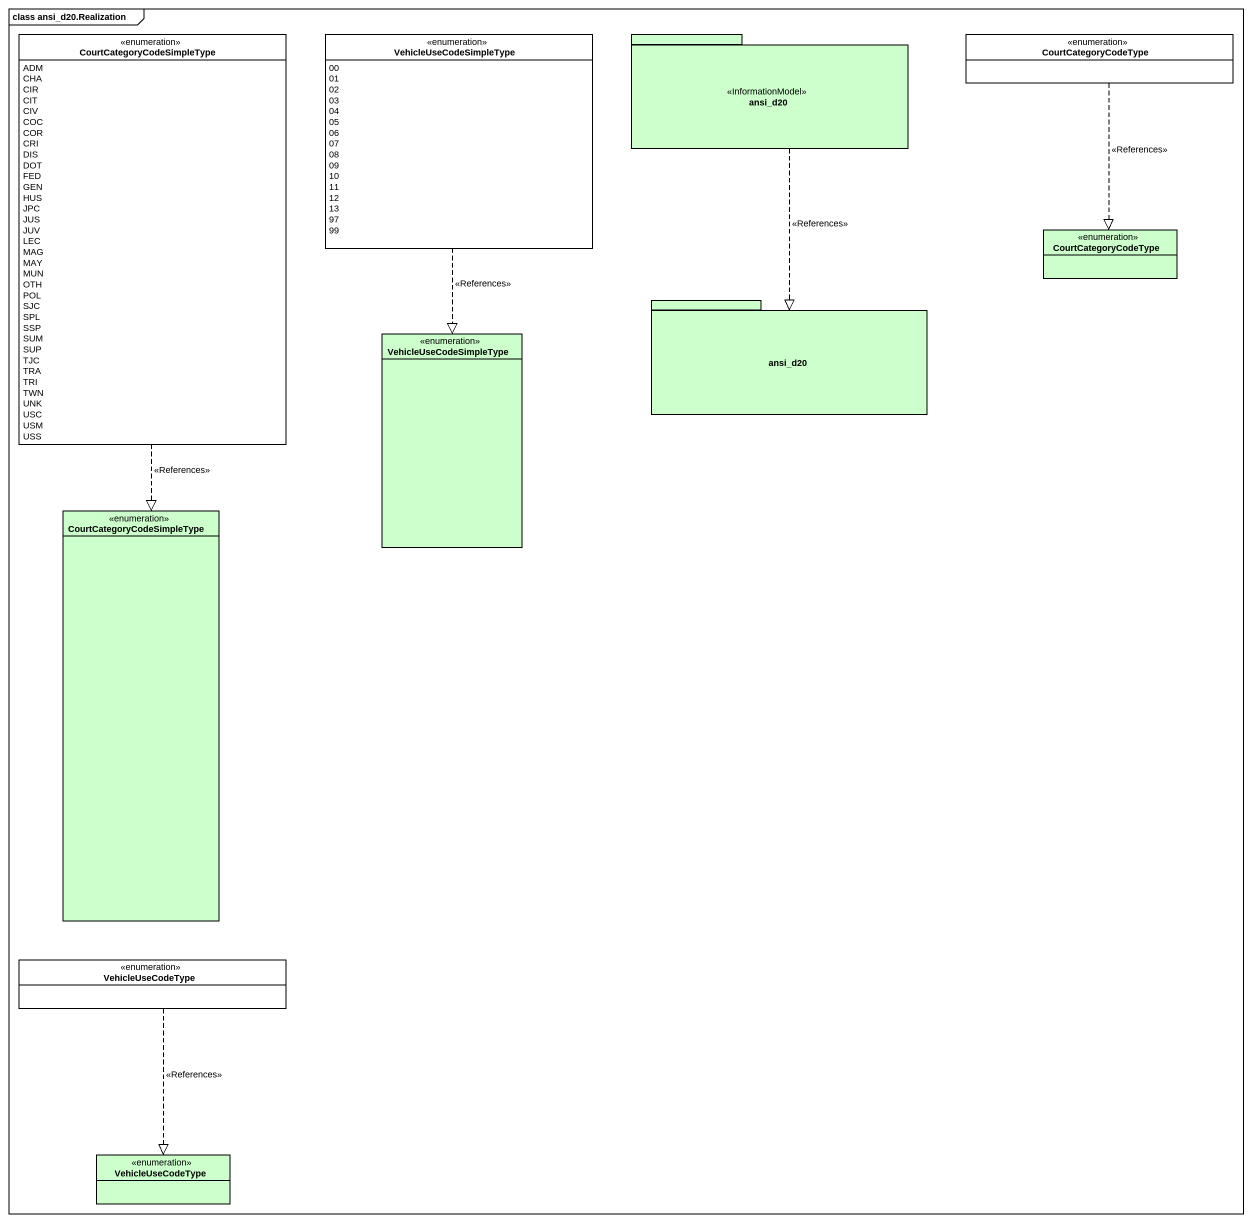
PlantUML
@startuml
mainframe class ansi_d20.Realization
hide circle
hide empty members
enum CourtCategoryCodeSimpleType {
  ADM
  CHA
  CIR
  CIT
  CIV
  COC
  COR
  CRI
  DIS
  DOT
  FED
  GEN
  HUS
  JPC
  JUS
  JUV
  LEC
  MAG
  MAY
  MUN
  OTH
  POL
  SJC
  SPL
  SSP
  SUM
  SUP
  TJC
  TRA
  TRI
  TWN
  UNK
  USC
  USM
  USS
}
enum VehicleUseCodeSimpleType {
  00
  01
  02
  03
  04
  05
  06
  07
  08
  09
  10
  11
  12
  13
  97
  99
}
package ansi_d20 <<InformationModel>> #CCFFCC {
}
enum CourtCategoryCodeType
enum "CourtCategoryCodeType" as CourtCategoryCodeType_2 #CCFFCC
package "ansi_d20" as ansi_d20_2 #CCFFCC {
}
enum "VehicleUseCodeSimpleType" as VehicleUseCodeSimpleType_2 #CCFFCC
enum "CourtCategoryCodeSimpleType" as CourtCategoryCodeSimpleType_2 #CCFFCC
enum VehicleUseCodeType
enum "VehicleUseCodeType" as VehicleUseCodeType_2 #CCFFCC
CourtCategoryCodeSimpleType ..|> CourtCategoryCodeSimpleType_2 : <<References>>
VehicleUseCodeSimpleType ..|> VehicleUseCodeSimpleType_2 : <<References>>
ansi_d20 ..|> ansi_d20_2 : <<References>>
CourtCategoryCodeType ..|> CourtCategoryCodeType_2 : <<References>>
VehicleUseCodeType ..|> VehicleUseCodeType_2 : <<References>>
@enduml
